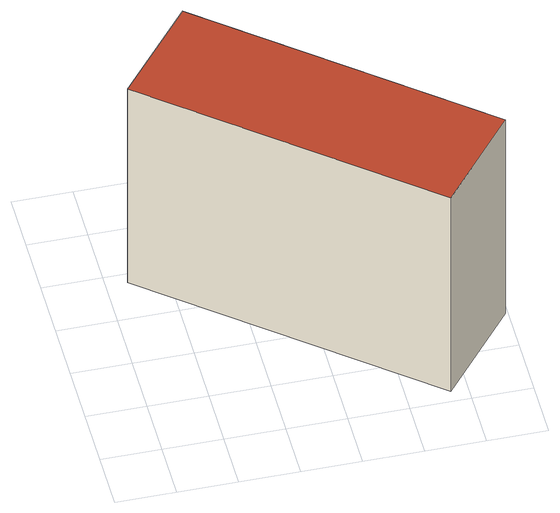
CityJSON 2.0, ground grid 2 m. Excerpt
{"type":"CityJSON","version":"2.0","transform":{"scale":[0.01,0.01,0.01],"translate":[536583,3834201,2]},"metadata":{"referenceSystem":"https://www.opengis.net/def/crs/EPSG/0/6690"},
"CityObjects":{
"building1":{"type":"Building","attributes":{"class":"3001","measuredHeight":8.4,"BuildingDetailAttribute.specifiedBuildingCoverageRate":0.6,"BuildingDetailAttribute.surveyYear":2021,"BuildingTsunamiRiskAttribute.description":"1","BuildingTsunamiRiskAttribute.rank":"2","BuildingTsunamiRiskAttribute.depth":0.51,"BuildingHighTideRiskAttribute.description":"1","BuildingHighTideRiskAttribute.rank":"2","BuildingHighTideRiskAttribute.depth":2.53,"BuildingIDAttribute.prefecture":"27","BuildingIDAttribute.city":"27104"},"geometry":[{"type":"Solid","lod":"2","boundaries":[[[[0,1,2,3]],[[4,5,6,7]],[[5,3,2,6]],[[4,0,3,5]],[[6,2,1,7]],[[7,1,0,4]]]],"semantics":{"surfaces":[{"type":"GroundSurface"},{"type":"RoofSurface"},{"type":"WallSurface"}],"values":[[0,1,2,2,2,2]]}}]}
},
"vertices":[
[1191,348,69],[942,45,69],[70,761,69],[320,1064,69],[1191,349,910],[320,1064,910],[70,761,910],[942,45,910]
]}
